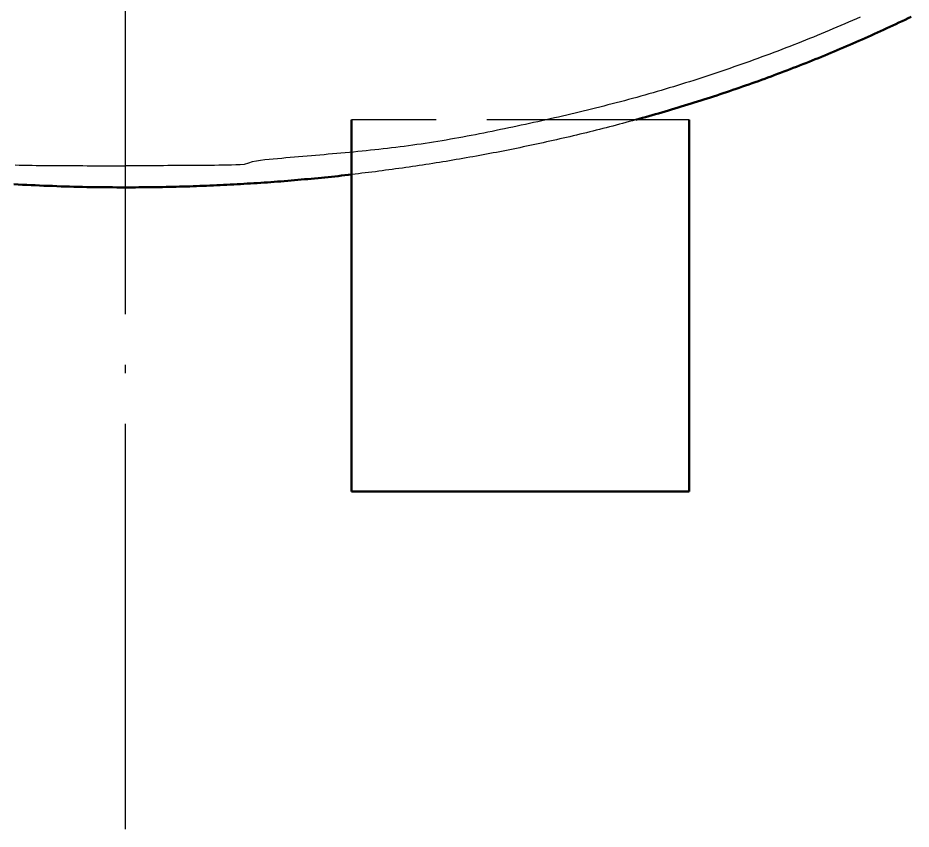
# Model space of a CAD drawing. Header units: millimetres. Extents: x 0 to 594, y 0 to 420.
# Drawn here: x 221.21 to 234.44, y 245 to 257.01 of the extents above; entities that cross this region are included whole.
import ezdxf

# ---------------------------------------------------------------- set-up
doc = ezdxf.new("R2010")
doc.units = ezdxf.units.MM
doc.linetypes.add('ISO02-TRAZOS', pattern=[3.75, 3, -0.75])
doc.linetypes.add('ISO04-TRAZO-PUNTO', pattern=[7.625, 6, -0.75, 0.125, -0.75])
for name, color, linetype, lineweight in [('01-VISIBLE', 7, 'CONTINUOUS', 50), ('02-OCULTA', 4, 'ISO02-TRAZOS', 25), ('03-EJE', 1, 'ISO04-TRAZO-PUNTO', 25)]:
    doc.layers.add(name, color=color, linetype=linetype, lineweight=lineweight)

msp = doc.modelspace()

# ---------------------------------------------------------------- linework, layer by layer
at = {"layer": '01-VISIBLE'}
for p, q in [((226.15, 250), (226.15, 255.5)), ((231.15, 250), (231.15, 255.5)), ((231.15, 250), (226.15, 250))]:
    msp.add_line(p, q, dxfattribs=at)
for points in [[(234.435, 257.026), (234.39, 257.004), (234.345, 256.982), (234.3, 256.96), (234.255, 256.939), (234.209, 256.917), (234.164, 256.896), (234.119, 256.875), (234.073, 256.854), (234.028, 256.832), (233.982, 256.811), (233.937, 256.791), (233.891, 256.77), (233.845, 256.749), (233.8, 256.729), (233.754, 256.708), (233.708, 256.688), (233.662, 256.668), (233.617, 256.648), (233.571, 256.628), (233.525, 256.608), (233.479, 256.588), (233.433, 256.568), (233.386, 256.549), (233.34, 256.529), (233.294, 256.51), (233.248, 256.49), (233.202, 256.471), (233.155, 256.452), (233.109, 256.433), (233.062, 256.414), (233.016, 256.395), (232.969, 256.377), (232.923, 256.358), (232.876, 256.34), (232.83, 256.321), (232.783, 256.303), (232.736, 256.285), (232.69, 256.267), (232.643, 256.249), (232.596, 256.231), (232.549, 256.213), (232.502, 256.195), (232.455, 256.178), (232.409, 256.16), (232.362, 256.143), (232.314, 256.126), (232.267, 256.108), (232.22, 256.091), (232.173, 256.074), (232.126, 256.057), (232.079, 256.041), (232.032, 256.024), (231.984, 256.007), (231.937, 255.991), (231.89, 255.974), (231.842, 255.958), (231.795, 255.942), (231.747, 255.926), (231.7, 255.91), (231.652, 255.894), (231.605, 255.878), (231.557, 255.862), (231.51, 255.847), (231.462, 255.831), (231.414, 255.816), (231.367, 255.8), (231.319, 255.785), (231.271, 255.77), (231.223, 255.755), (231.176, 255.74), (231.128, 255.725), (231.08, 255.71), (231.032, 255.696), (230.984, 255.681), (230.936, 255.667), (230.888, 255.652), (230.84, 255.638), (230.792, 255.624), (230.744, 255.61), (230.696, 255.595), (230.648, 255.582), (230.599, 255.568), (230.551, 255.554), (230.503, 255.54), (230.455, 255.527), (230.407, 255.513), (230.358, 255.5)], [(226.15, 254.69), (226.1, 254.684), (226.05, 254.679), (226.001, 254.673), (225.951, 254.668), (225.901, 254.663), (225.851, 254.657), (225.801, 254.652), (225.751, 254.647), (225.702, 254.642), (225.652, 254.637), (225.602, 254.633), (225.552, 254.628), (225.502, 254.623), (225.452, 254.619), (225.402, 254.614), (225.352, 254.61), (225.302, 254.606), (225.252, 254.601), (225.203, 254.597), (225.153, 254.593), (225.103, 254.589), (225.053, 254.585), (225.003, 254.582), (224.953, 254.578), (224.903, 254.574), (224.853, 254.571), (224.803, 254.567), (224.753, 254.564), (224.703, 254.561), (224.653, 254.558), (224.603, 254.555), (224.553, 254.552), (224.503, 254.549), (224.453, 254.546), (224.403, 254.543), (224.353, 254.54), (224.303, 254.538), (224.253, 254.535), (224.202, 254.533), (224.152, 254.531), (224.102, 254.528), (224.052, 254.526), (224.002, 254.524), (223.952, 254.522), (223.902, 254.52), (223.852, 254.519), (223.802, 254.517), (223.752, 254.515), (223.702, 254.514), (223.652, 254.512), (223.602, 254.511), (223.552, 254.509), (223.501, 254.508), (223.451, 254.507), (223.401, 254.506), (223.351, 254.505), (223.301, 254.504), (223.251, 254.503), (223.201, 254.503), (223.151, 254.502), (223.101, 254.501), (223.051, 254.501), (223, 254.501), (222.95, 254.5), (222.9, 254.5), (222.85, 254.5), (222.8, 254.5)], [(221.148, 254.546), (221.211, 254.542), (221.275, 254.539), (221.338, 254.536), (221.402, 254.533), (221.465, 254.53), (221.529, 254.527), (221.592, 254.524), (221.656, 254.522), (221.719, 254.52), (221.783, 254.517), (221.846, 254.515), (221.91, 254.513), (221.973, 254.511), (222.037, 254.51), (222.101, 254.508), (222.164, 254.507), (222.228, 254.505), (222.291, 254.504), (222.355, 254.503), (222.418, 254.502), (222.482, 254.502), (222.546, 254.501), (222.609, 254.501), (222.673, 254.5), (222.736, 254.5), (222.8, 254.5)]]:
    msp.add_lwpolyline(points, dxfattribs=at)
at = {"layer": '02-OCULTA'}
for p, q in [((231.15, 255.5), (226.15, 255.5)), ((231.15, 255.5), (226.15, 255.5)), ((226.15, 250), (226.15, 255.5)), ((231.15, 250), (231.15, 255.5)), ((231.15, 250), (226.15, 250))]:
    msp.add_line(p, q, dxfattribs=at)
for points in [[(233.681, 257.021), (233.624, 256.996), (233.566, 256.97), (233.509, 256.945), (233.451, 256.92), (233.394, 256.895), (233.336, 256.87), (233.278, 256.845), (233.22, 256.821), (233.162, 256.797), (233.104, 256.772), (233.046, 256.748), (232.988, 256.725), (232.929, 256.701), (232.871, 256.678), (232.813, 256.654), (232.754, 256.631), (232.696, 256.608), (232.637, 256.585), (232.579, 256.563), (232.52, 256.54), (232.461, 256.518), (232.402, 256.495), (232.343, 256.473), (232.285, 256.451), (232.226, 256.43), (232.167, 256.408), (232.107, 256.387), (232.048, 256.365), (231.989, 256.344), (231.93, 256.323), (231.87, 256.303), (231.811, 256.282), (231.752, 256.261), (231.692, 256.241), (231.633, 256.221), (231.573, 256.201), (231.514, 256.181), (231.454, 256.161), (231.394, 256.141), (231.334, 256.122), (231.275, 256.102), (231.215, 256.083), (231.155, 256.064), (231.095, 256.045), (231.035, 256.027), (230.975, 256.008), (230.915, 255.99), (230.854, 255.972), (230.794, 255.954), (230.734, 255.936), (230.674, 255.918), (230.613, 255.901), (230.553, 255.883), (230.492, 255.866), (230.432, 255.849), (230.371, 255.832), (230.311, 255.815), (230.25, 255.799), (230.189, 255.783), (230.129, 255.766), (230.068, 255.75), (230.007, 255.734), (229.946, 255.719), (229.885, 255.703), (229.824, 255.688), (229.763, 255.672), (229.702, 255.657), (229.641, 255.642), (229.58, 255.627), (229.519, 255.613), (229.458, 255.598), (229.397, 255.584), (229.336, 255.569), (229.274, 255.555), (229.213, 255.541), (229.152, 255.527), (229.09, 255.513), (229.029, 255.499), (228.968, 255.486), (228.906, 255.472), (228.845, 255.459), (228.783, 255.445), (228.722, 255.432), (228.661, 255.419), (228.599, 255.406), (228.538, 255.393), (228.476, 255.38), (228.415, 255.367), (228.353, 255.354), (228.292, 255.341), (228.23, 255.328), (228.168, 255.316), (228.107, 255.304), (228.045, 255.291), (227.983, 255.279), (227.922, 255.268), (227.86, 255.256), (227.798, 255.244), (227.736, 255.233), (227.674, 255.222), (227.612, 255.211), (227.55, 255.2), (227.488, 255.189), (227.426, 255.179), (227.364, 255.169), (227.302, 255.159), (227.24, 255.15), (227.178, 255.141), (227.116, 255.132), (227.054, 255.123), (226.991, 255.114), (226.929, 255.106), (226.867, 255.098), (226.804, 255.09), (226.742, 255.083), (226.679, 255.075), (226.617, 255.068), (226.554, 255.061), (226.492, 255.054), (226.429, 255.048), (226.367, 255.041), (226.304, 255.035), (226.242, 255.029), (226.179, 255.023), (226.117, 255.017), (226.054, 255.011), (225.991, 255.005), (225.929, 255), (225.866, 254.994), (225.804, 254.989), (225.741, 254.983), (225.678, 254.978), (225.616, 254.972), (225.553, 254.967), (225.49, 254.962), (225.428, 254.956), (225.365, 254.951), (225.303, 254.946), (225.24, 254.94), (225.177, 254.935), (225.115, 254.929), (225.052, 254.923), (224.989, 254.917), (224.927, 254.911), (224.864, 254.905), (224.802, 254.898), (224.74, 254.89), (224.677, 254.88), (224.62, 254.856), (224.56, 254.84), (224.497, 254.835), (224.434, 254.832), (224.372, 254.83), (224.309, 254.828), (224.246, 254.827), (224.183, 254.826), (224.12, 254.825), (224.057, 254.824), (223.994, 254.824), (223.932, 254.823), (223.869, 254.823), (223.806, 254.822), (223.743, 254.822), (223.68, 254.822), (223.617, 254.821), (223.554, 254.821), (223.491, 254.821), (223.429, 254.821), (223.366, 254.82), (223.303, 254.82), (223.24, 254.82), (223.177, 254.82), (223.114, 254.82), (223.051, 254.82), (222.989, 254.82), (222.926, 254.82), (222.863, 254.82), (222.8, 254.82)], [(230.358, 255.5), (230.31, 255.487), (230.261, 255.473), (230.212, 255.46), (230.163, 255.447), (230.115, 255.434), (230.066, 255.421), (230.017, 255.408), (229.968, 255.396), (229.919, 255.383), (229.87, 255.371), (229.822, 255.358), (229.773, 255.346), (229.724, 255.334), (229.675, 255.321), (229.626, 255.309), (229.577, 255.297), (229.528, 255.286), (229.478, 255.274), (229.429, 255.262), (229.38, 255.25), (229.331, 255.239), (229.282, 255.228), (229.233, 255.216), (229.184, 255.205), (229.134, 255.194), (229.085, 255.183), (229.036, 255.172), (228.987, 255.161), (228.937, 255.15), (228.888, 255.14), (228.839, 255.129), (228.789, 255.118), (228.74, 255.108), (228.69, 255.098), (228.641, 255.087), (228.592, 255.077), (228.542, 255.067), (228.493, 255.057), (228.443, 255.047), (228.394, 255.038), (228.344, 255.028), (228.295, 255.018), (228.245, 255.009), (228.195, 255), (228.146, 254.99), (228.096, 254.981), (228.047, 254.972), (227.997, 254.963), (227.947, 254.954), (227.898, 254.945), (227.848, 254.936), (227.798, 254.927), (227.748, 254.919), (227.699, 254.91), (227.649, 254.902), (227.599, 254.894), (227.549, 254.885), (227.5, 254.877), (227.45, 254.869), (227.4, 254.861), (227.35, 254.853), (227.3, 254.845), (227.25, 254.838), (227.2, 254.83), (227.151, 254.822), (227.101, 254.815), (227.051, 254.808), (227.001, 254.8), (226.951, 254.793), (226.901, 254.786), (226.851, 254.779), (226.801, 254.772), (226.751, 254.765), (226.701, 254.759), (226.651, 254.752), (226.601, 254.745), (226.551, 254.739), (226.501, 254.732), (226.451, 254.726), (226.401, 254.72), (226.35, 254.714), (226.3, 254.708), (226.25, 254.702), (226.2, 254.696), (226.15, 254.69)], [(221.166, 254.832), (221.228, 254.83), (221.291, 254.828), (221.354, 254.827), (221.417, 254.826), (221.48, 254.825), (221.543, 254.824), (221.606, 254.824), (221.668, 254.823), (221.731, 254.823), (221.794, 254.822), (221.857, 254.822), (221.92, 254.822), (221.983, 254.821), (222.046, 254.821), (222.109, 254.821), (222.171, 254.821), (222.234, 254.82), (222.297, 254.82), (222.36, 254.82), (222.423, 254.82), (222.486, 254.82), (222.549, 254.82), (222.611, 254.82), (222.674, 254.82), (222.737, 254.82), (222.8, 254.82)]]:
    msp.add_lwpolyline(points, dxfattribs=at)
at = {"layer": '03-EJE'}
msp.add_line((222.8, 245), (222.8, 365.518), dxfattribs=at)

doc.saveas('drawing.dxf')
